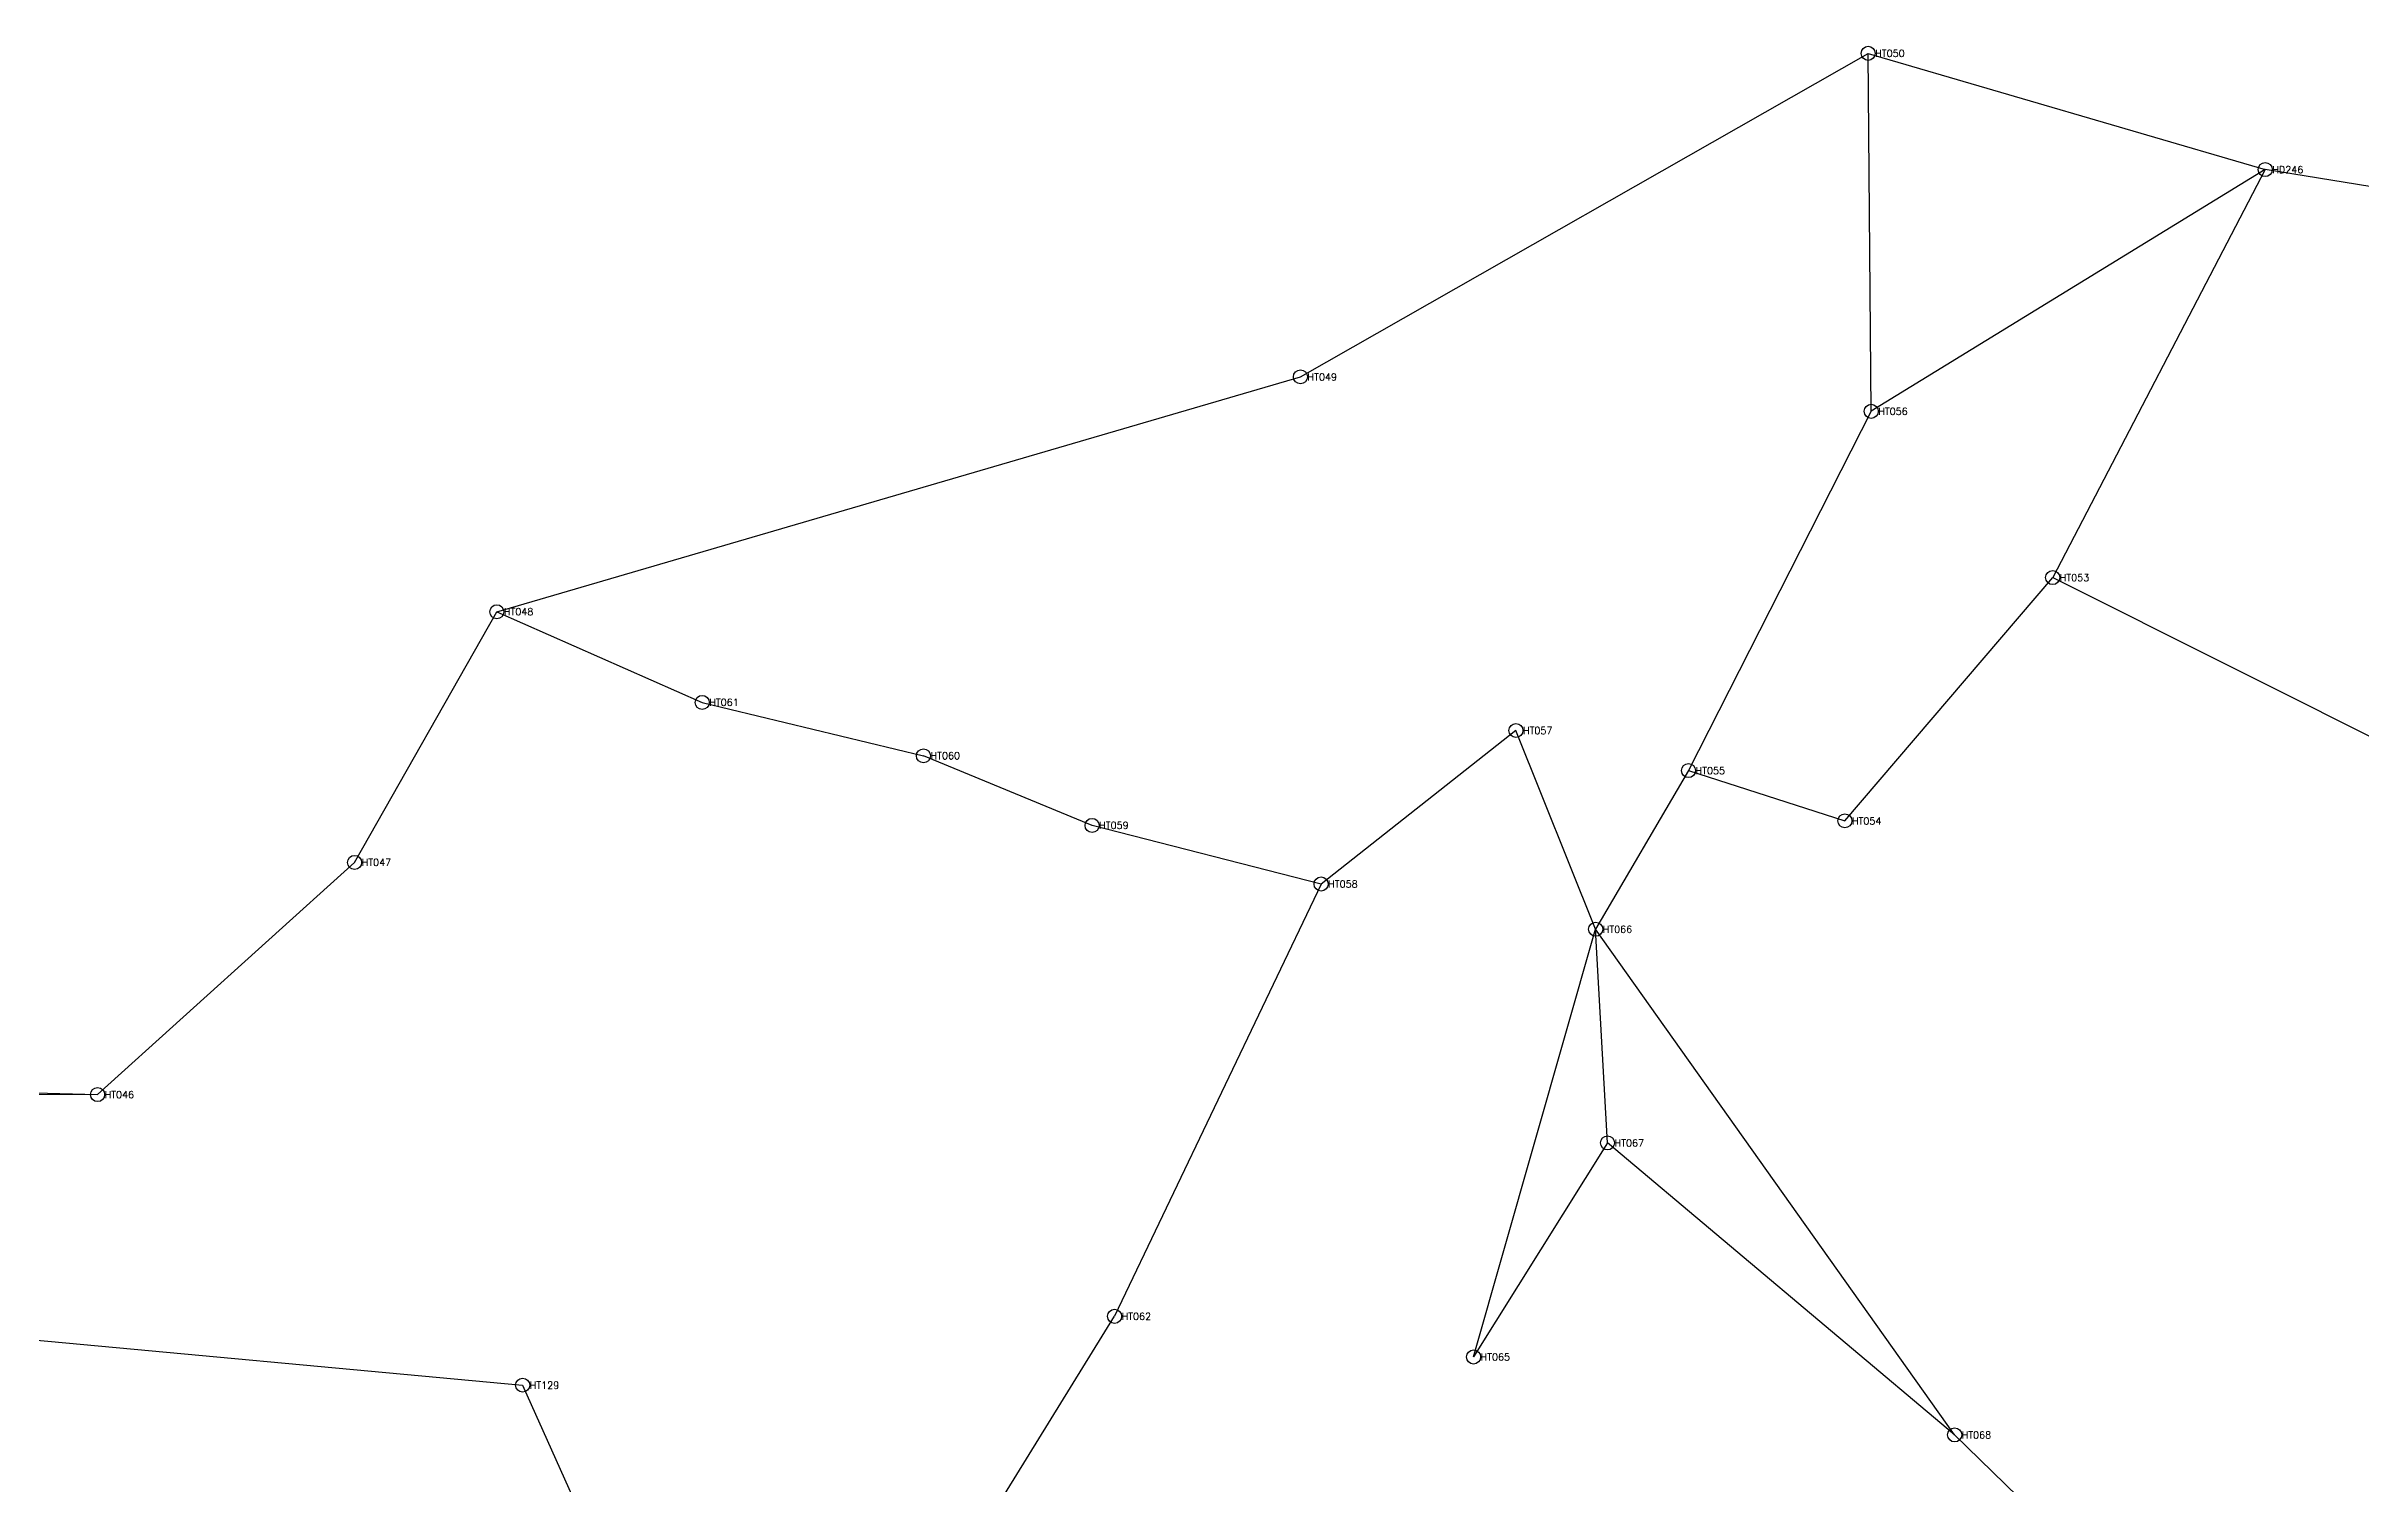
# Model space of a CAD drawing. Extents: x 249003 to 251270, y 2746050 to 2748778.
# Drawn here: x 249885.7 to 250215.3, y 2748573.3 to 2748778 of the extents above; entities that cross this region are included whole.
import ezdxf

# ---------------------------------------------------------------- set-up
doc = ezdxf.new("R2010")
doc.units = 0
doc.styles.get("Standard").update_dxf_attribs({"font": 'simplex'})

msp = doc.modelspace()

# ---------------------------------------------------------------- linework, layer by layer
at = {"color": 4}
for p, q in [((250064.239, 2748730.926), (250145.048, 2748776.972)), ((250145.491, 2748726.021), (250145.048, 2748776.972)), ((250145.048, 2748776.972), (250201.57, 2748760.423)), ((250201.57, 2748760.423), (250145.491, 2748726.021)), ((250201.57, 2748760.423), (250171.315, 2748702.356)), ((250255.444, 2748751.669), (250201.57, 2748760.423)), ((249949.852, 2748697.49), (250064.239, 2748730.926)), ((250145.491, 2748726.021), (250119.48, 2748674.882)), ((250141.742, 2748667.733), (250171.315, 2748702.356)), ((250171.315, 2748702.356), (250230.344, 2748672.778)), ((249929.61, 2748661.812), (249949.852, 2748697.49)), ((249949.852, 2748697.49), (249979.088, 2748684.587)), ((249979.088, 2748684.587), (250010.578, 2748676.989)), ((250094.919, 2748680.592), (250067.175, 2748658.742)), ((250106.263, 2748652.306), (250094.919, 2748680.592)), ((250034.577, 2748667.085), (250010.578, 2748676.989)), ((250119.48, 2748674.882), (250106.263, 2748652.306)), ((250119.48, 2748674.882), (250141.742, 2748667.733)), ((250067.175, 2748658.742), (250034.577, 2748667.085)), ((249893.024, 2748628.77), (249929.61, 2748661.812)), ((250067.175, 2748658.742), (250037.787, 2748597.216)), ((250088.878, 2748591.427), (250106.263, 2748652.306)), ((250107.951, 2748621.895), (250106.263, 2748652.306)), ((250157.361, 2748580.34), (250106.263, 2748652.306)), ((249838.013, 2748630.3), (249893.024, 2748628.77)), ((249893.024, 2748628.77), (249839.597, 2748628.665)), ((250107.951, 2748621.895), (250088.878, 2748591.427)), ((250157.361, 2748580.34), (250107.951, 2748621.895)), ((249839.385, 2748597.978), (249953.528, 2748587.414)), ((250019.368, 2748567.402), (250037.787, 2748597.216)), ((249953.528, 2748587.414), (249966.677, 2748558.024)), ((250183.807, 2748554.591), (250157.361, 2748580.34))]:
    msp.add_line(p, q, dxfattribs=at)
for centre in [(250145.048, 2748776.972), (250201.57, 2748760.423), (250064.239, 2748730.926), (250145.491, 2748726.021), (250171.315, 2748702.356), (249949.852, 2748697.49), (249979.088, 2748684.587), (250094.919, 2748680.592), (250010.578, 2748676.989), (250119.48, 2748674.882), (250034.577, 2748667.085), (250141.742, 2748667.733), (249929.61, 2748661.812), (250067.175, 2748658.742), (250106.263, 2748652.306), (249893.024, 2748628.77), (250107.951, 2748621.895), (250037.787, 2748597.216), (250088.878, 2748591.427), (249953.528, 2748587.414), (250157.361, 2748580.34)]:
    msp.add_circle(centre, 1)

# ---------------------------------------------------------------- texts
at = {"color": 5}
for s, p in [('HT050', (250146.048, 2748776.472)), ('HD246', (250202.57, 2748759.923)), ('HT049', (250065.239, 2748730.426)), ('HT056', (250146.491, 2748725.521)), ('HT053', (250172.315, 2748701.856)), ('HT048', (249950.852, 2748696.99)), ('HT061', (249980.088, 2748684.087)), ('HT057', (250095.919, 2748680.092)), ('HT060', (250011.578, 2748676.489)), ('HT055', (250120.48, 2748674.382)), ('HT059', (250035.577, 2748666.585)), ('HT054', (250142.742, 2748667.233)), ('HT047', (249930.61, 2748661.312)), ('HT058', (250068.175, 2748658.242)), ('HT066', (250107.263, 2748651.806)), ('HT046', (249894.024, 2748628.27)), ('HT067', (250108.951, 2748621.395)), ('HT062', (250038.787, 2748596.716)), ('HT065', (250089.878, 2748590.927)), ('HT129', (249954.528, 2748586.914)), ('HT068', (250158.361, 2748579.84))]:
    msp.add_text(s, height=1, dxfattribs=at).set_placement(p)

doc.saveas('drawing.dxf')
